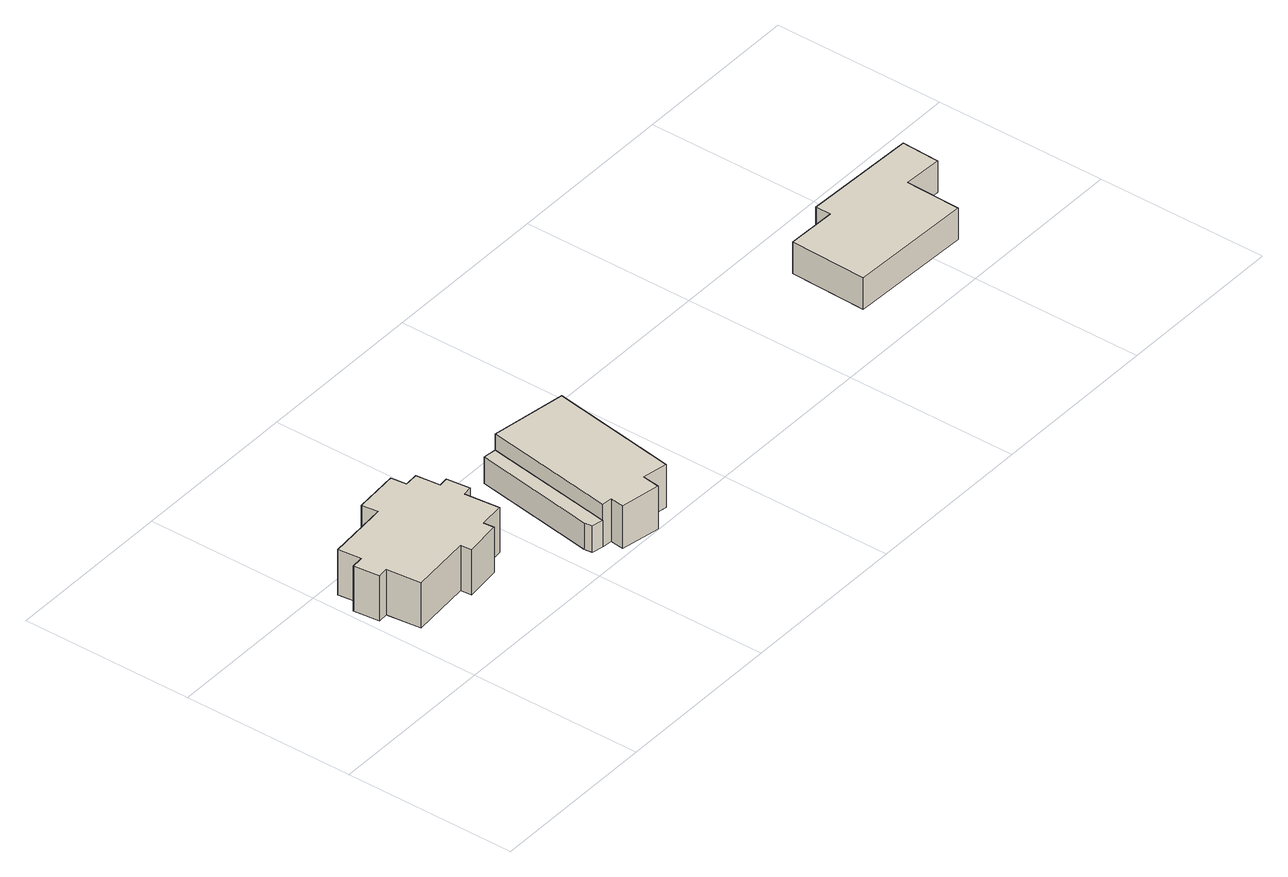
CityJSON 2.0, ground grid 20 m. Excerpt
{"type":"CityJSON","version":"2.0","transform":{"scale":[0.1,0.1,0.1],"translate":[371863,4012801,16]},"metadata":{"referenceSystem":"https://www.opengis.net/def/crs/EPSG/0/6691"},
"CityObjects":{
"building1":{"type":"Building","attributes":{"枝番":1,"利根川水系渡良瀬川洪水浸水想定区域（計画規模）.規模":"L1","利根川水系渡良瀬川洪水浸水想定区域（計画規模）.浸水ランク":"2","利根川水系渡良瀬川洪水浸水想定区域（計画規模）.浸水深":0.56,"利根川水系渡良瀬川洪水浸水想定区域（計画規模）.継続時間":4.3,"利根川水系渡良瀬川洪水浸水想定区域（想定最大規模）.規模":"L2","利根川水系渡良瀬川洪水浸水想定区域（想定最大規模）.浸水ランク":"2","利根川水系渡良瀬川洪水浸水想定区域（想定最大規模）.浸水深":1.44,"利根川水系渡良瀬川洪水浸水想定区域（想定最大規模）.継続時間":21.9,"利根川水系矢場川洪水浸水想定区域（想定最大規模）.規模":"L2","利根川水系矢場川洪水浸水想定区域（想定最大規模）.浸水ランク":"1","利根川水系矢場川洪水浸水想定区域（想定最大規模）.浸水深":0.09,"利根川水系多々良川洪水浸水想定区域（想定最大規模）.規模":"L2","利根川水系多々良川洪水浸水想定区域（想定最大規模）.浸水ランク":"1","利根川水系多々良川洪水浸水想定区域（想定最大規模）.浸水深":0.04,"利根川水系利根川洪水浸水想定区域（計画規模）.規模":"L1","利根川水系利根川洪水浸水想定区域（計画規模）.浸水ランク":"2","利根川水系利根川洪水浸水想定区域（計画規模）.浸水深":1.6,"利根川水系利根川洪水浸水想定区域（想定最大規模）.規模":"L2","利根川水系利根川洪水浸水想定区域（想定最大規模）.浸水ランク":"3","利根川水系利根川洪水浸水想定区域（想定最大規模）.浸水深":3.83,"usage":"411","measuredHeight":7.9,"BuildingDetails.prefecture":"10","BuildingDetails.city":"10207","BuildingDetails.surveyYear":2016},"geometry":[{"type":"Solid","lod":"1","boundaries":[[[[0,1,2,3,4,5,6,7,8,9,10,11,12,13,14,15,16,17,18,19]],[[18,20,21,19]],[[17,22,20,18]],[[16,23,22,17]],[[15,24,23,16]],[[14,25,24,15]],[[13,26,25,14]],[[12,27,26,13]],[[11,28,27,12]],[[10,29,28,11]],[[9,30,29,10]],[[8,31,30,9]],[[7,32,31,8]],[[6,33,32,7]],[[5,34,33,6]],[[4,35,34,5]],[[3,36,35,4]],[[2,37,36,3]],[[1,38,37,2]],[[0,39,38,1]],[[19,21,39,0]],[[20,22,23,24,25,26,27,28,29,30,31,32,33,34,35,36,37,38,39,21]]]]}]},
"building2":{"type":"Building","attributes":{"枝番":1,"利根川水系渡良瀬川洪水浸水想定区域（計画規模）.規模":"L1","利根川水系渡良瀬川洪水浸水想定区域（計画規模）.浸水ランク":"2","利根川水系渡良瀬川洪水浸水想定区域（計画規模）.浸水深":0.97,"利根川水系渡良瀬川洪水浸水想定区域（計画規模）.継続時間":4.3,"利根川水系渡良瀬川洪水浸水想定区域（想定最大規模）.規模":"L2","利根川水系渡良瀬川洪水浸水想定区域（想定最大規模）.浸水ランク":"2","利根川水系渡良瀬川洪水浸水想定区域（想定最大規模）.浸水深":1.83,"利根川水系渡良瀬川洪水浸水想定区域（想定最大規模）.継続時間":21.9,"利根川水系矢場川洪水浸水想定区域（想定最大規模）.規模":"L2","利根川水系矢場川洪水浸水想定区域（想定最大規模）.浸水ランク":"1","利根川水系矢場川洪水浸水想定区域（想定最大規模）.浸水深":0.49,"利根川水系多々良川洪水浸水想定区域（想定最大規模）.規模":"L2","利根川水系多々良川洪水浸水想定区域（想定最大規模）.浸水ランク":"1","利根川水系多々良川洪水浸水想定区域（想定最大規模）.浸水深":0.24,"利根川水系利根川洪水浸水想定区域（計画規模）.規模":"L1","利根川水系利根川洪水浸水想定区域（計画規模）.浸水ランク":"2","利根川水系利根川洪水浸水想定区域（計画規模）.浸水深":2,"利根川水系利根川洪水浸水想定区域（想定最大規模）.規模":"L2","利根川水系利根川洪水浸水想定区域（想定最大規模）.浸水ランク":"3","利根川水系利根川洪水浸水想定区域（想定最大規模）.浸水深":4.23,"measuredHeight":4,"BuildingDetails.prefecture":"10","BuildingDetails.city":"10207"},"geometry":[{"type":"Solid","lod":"1","boundaries":[[[[40,41,42,43,44]],[[43,45,46,44]],[[42,47,45,43]],[[41,48,47,42]],[[40,49,48,41]],[[44,46,49,40]],[[45,47,48,49,46]]]]}]},
"building3":{"type":"Building","attributes":{"枝番":1,"利根川水系渡良瀬川洪水浸水想定区域（計画規模）.規模":"L1","利根川水系渡良瀬川洪水浸水想定区域（計画規模）.浸水ランク":"2","利根川水系渡良瀬川洪水浸水想定区域（計画規模）.浸水深":1.06,"利根川水系渡良瀬川洪水浸水想定区域（計画規模）.継続時間":5.1,"利根川水系渡良瀬川洪水浸水想定区域（想定最大規模）.規模":"L2","利根川水系渡良瀬川洪水浸水想定区域（想定最大規模）.浸水ランク":"2","利根川水系渡良瀬川洪水浸水想定区域（想定最大規模）.浸水深":1.91,"利根川水系渡良瀬川洪水浸水想定区域（想定最大規模）.継続時間":25.8,"利根川水系矢場川洪水浸水想定区域（想定最大規模）.規模":"L2","利根川水系矢場川洪水浸水想定区域（想定最大規模）.浸水ランク":"2","利根川水系矢場川洪水浸水想定区域（想定最大規模）.浸水深":0.58,"利根川水系多々良川洪水浸水想定区域（想定最大規模）.規模":"L2","利根川水系多々良川洪水浸水想定区域（想定最大規模）.浸水ランク":"1","利根川水系多々良川洪水浸水想定区域（想定最大規模）.浸水深":0.34,"利根川水系利根川洪水浸水想定区域（計画規模）.規模":"L1","利根川水系利根川洪水浸水想定区域（計画規模）.浸水ランク":"2","利根川水系利根川洪水浸水想定区域（計画規模）.浸水深":2.1,"利根川水系利根川洪水浸水想定区域（想定最大規模）.規模":"L2","利根川水系利根川洪水浸水想定区域（想定最大規模）.浸水ランク":"3","利根川水系利根川洪水浸水想定区域（想定最大規模）.浸水深":4.33,"usage":"411","measuredHeight":5.9,"BuildingDetails.prefecture":"10","BuildingDetails.city":"10207","BuildingDetails.surveyYear":2016},"geometry":[{"type":"Solid","lod":"1","boundaries":[[[[50,51,44,43,52,53,54,55]],[[54,56,57,55]],[[53,58,56,54]],[[52,59,58,53]],[[43,60,59,52]],[[44,61,60,43]],[[51,62,61,44]],[[50,63,62,51]],[[55,57,63,50]],[[56,58,59,60,61,62,63,57]]]]}]},
"building4":{"type":"Building","attributes":{"枝番":1,"利根川水系渡良瀬川洪水浸水想定区域（計画規模）.規模":"L1","利根川水系渡良瀬川洪水浸水想定区域（計画規模）.浸水ランク":"2","利根川水系渡良瀬川洪水浸水想定区域（計画規模）.浸水深":0.56,"利根川水系渡良瀬川洪水浸水想定区域（計画規模）.継続時間":3.3,"利根川水系渡良瀬川洪水浸水想定区域（想定最大規模）.規模":"L2","利根川水系渡良瀬川洪水浸水想定区域（想定最大規模）.浸水ランク":"2","利根川水系渡良瀬川洪水浸水想定区域（想定最大規模）.浸水深":1.37,"利根川水系渡良瀬川洪水浸水想定区域（想定最大規模）.継続時間":19.3,"利根川水系矢場川洪水浸水想定区域（想定最大規模）.規模":"L2","利根川水系矢場川洪水浸水想定区域（想定最大規模）.浸水ランク":"1","利根川水系矢場川洪水浸水想定区域（想定最大規模）.浸水深":0.16,"利根川水系利根川洪水浸水想定区域（計画規模）.規模":"L1","利根川水系利根川洪水浸水想定区域（計画規模）.浸水ランク":"2","利根川水系利根川洪水浸水想定区域（計画規模）.浸水深":1.7,"利根川水系利根川洪水浸水想定区域（想定最大規模）.規模":"L2","利根川水系利根川洪水浸水想定区域（想定最大規模）.浸水ランク":"3","利根川水系利根川洪水浸水想定区域（想定最大規模）.浸水深":3.93,"usage":"411","measuredHeight":6.6,"BuildingDetails.prefecture":"10","BuildingDetails.city":"10207","BuildingDetails.surveyYear":2016},"geometry":[{"type":"Solid","lod":"1","boundaries":[[[[64,65,66,67,68,69,70,71]],[[70,72,73,71]],[[69,74,72,70]],[[68,75,74,69]],[[67,76,75,68]],[[66,77,76,67]],[[65,78,77,66]],[[64,79,78,65]],[[71,73,79,64]],[[72,74,75,76,77,78,79,73]]]]}]}
},
"vertices":[
[96,91,13],[25,85,13],[21,125,13],[9,124,13],[6,154,13],[20,155,13],[17,182,13],[89,188,13],[87,207,13],[139,211,13],[141,193,13],[157,194,13],[160,166,13],[171,167,13],[174,140,13],[163,138,13],[167,98,13],[138,95,13],[139,83,13],[97,78,13],[139,83,69],[97,78,69],[138,95,69],[167,98,69],[163,138,69],[174,140,69],[171,167,69],[160,166,69],[157,194,69],[141,193,69],[139,211,69],[87,207,69],[89,188,69],[17,182,69],[20,155,69],[6,154,69],[9,124,69],[21,125,69],[25,85,69],[96,91,69],
[226,29,10],[225,38,10],[248,180,10],[263,178,10],[239,26,10],[263,178,43],[239,26,43],[248,180,43],[225,38,43],[226,29,43],
[249,9,10],[251,25,10],[351,164,10],[327,16,10],[298,21,10],[295,1,10],[298,21,63],[295,1,63],[327,16,63],[351,164,63],[263,178,63],[239,26,63],[251,25,63],[249,9,63],
[692,55,12],[695,145,12],[753,143,12],[753,161,12],[886,156,12],[884,112,12],[839,114,12],[837,50,12],[839,114,51],[837,50,51],[884,112,51],[886,156,51],[753,161,51],[753,143,51],[695,145,51],[692,55,51]
]}
